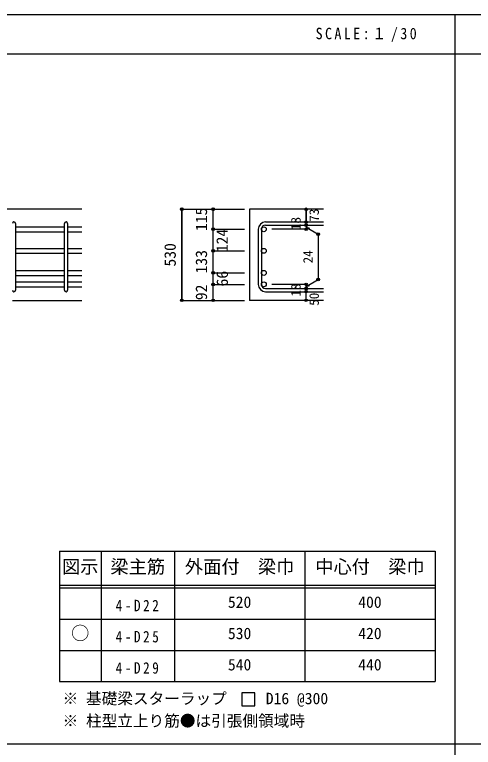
# Model space of a CAD drawing. Units: millimetres at full size, sheet at 1:30, with parts at other scales. Extents: x -5973 to 5954, y -4195 to 4201.
# Drawn here: x -3658 to -1018, y -15 to 4201 of the extents above; entities that cross this region are included whole.
import ezdxf
from ezdxf.enums import TextEntityAlignment as Align

# ---------------------------------------------------------------- set-up
doc = ezdxf.new("R2010")
doc.units = ezdxf.units.MM
doc.header["$LTSCALE"] = 30
doc.header["$PDMODE"] = 32
doc.header["$PDSIZE"] = 15
for name, color, linetype in [('0-1_躯体線', 2, 'Continuous'), ('0-5_基礎梁筋', 7, 'Continuous'), ('0-6_スタラップ筋', 7, 'Continuous'), ('0-D_寸法', 4, 'Continuous'), ('6-7_文字', 7, 'Continuous'), ('6-E_枠', 7, 'Continuous'), ('F-0_枠', 6, 'Continuous')]:
    doc.layers.add(name, color=color, linetype=linetype)
doc.styles.add('ＭＳ ゴシック', font='')
doc.styles.get('ＭＳ ゴシック').set_extended_font_data('MS Gothic')

msp = doc.modelspace()

# ---------------------------------------------------------------- linework, layer by layer
at = {"layer": '0-1_躯体線'}
for p, q in [((-3270.8, 3081.03), (-4920.8, 3081.03)), ((-1880.8, 3081.03), (-2305.8, 3081.03)), ((-2305.8, 3081.03), (-2305.8, 2557.03)), ((-3670.8, 2557.03), (-3270.8, 2557.03)), ((-1880.8, 2557.03), (-2305.8, 2557.03))]:
    msp.add_line(p, q, dxfattribs=at)
at = {"layer": '0-5_基礎梁筋'}
for p, q in [((-3652.8, 2980.1), (-3370.8, 2980.1)), ((-3652.8, 2952.1), (-3370.8, 2952.1)), ((-3352.8, 2980.1), (-3270.8, 2980.1)), ((-3352.8, 2952.1), (-3270.8, 2952.1)), ((-3652.8, 2856.03), (-3370.8, 2856.03)), ((-3652.8, 2828.03), (-3370.8, 2828.03)), ((-3352.8, 2856.03), (-3270.8, 2856.03)), ((-3352.8, 2828.03), (-3270.8, 2828.03)), ((-3652.8, 2729.03), (-3370.8, 2729.03)), ((-3652.8, 2701.03), (-3370.8, 2701.03)), ((-3352.8, 2729.03), (-3270.8, 2729.03)), ((-3352.8, 2701.03), (-3270.8, 2701.03)), ((-3652.8, 2663.03), (-3370.8, 2663.03)), ((-3352.8, 2663.03), (-3270.8, 2663.03)), ((-3652.8, 2635.03), (-3370.8, 2635.03)), ((-3352.8, 2635.03), (-3270.8, 2635.03))]:
    msp.add_line(p, q, dxfattribs=at)
at = {"layer": '0-5_基礎梁筋', "color": 3}
for centre in [(-2223.8, 2966.1), (-2223.8, 2842.03), (-2223.8, 2715.03), (-2223.8, 2649.03)]:
    msp.add_circle(centre, 14, dxfattribs=at)
at = {"layer": '0-6_スタラップ筋'}
for p, q in [((-3652.8, 2999.1), (-3652.8, 2616.03)), ((-3370.8, 2616.03), (-3370.8, 2999.1)), ((-3352.8, 2999.1), (-3352.8, 2616.03)), ((-2213.8, 3008.1), (-1880.8, 3008.1)), ((-2255.8, 2966.1), (-2255.8, 2649.03)), ((-2237.8, 2966.1), (-2237.8, 2649.03)), ((-2213.8, 2990.1), (-1880.8, 2990.1)), ((-2213.8, 2625.03), (-1880.8, 2625.03)), ((-2213.8, 2607.03), (-1880.8, 2607.03))]:
    msp.add_line(p, q, dxfattribs=at)
for centre, radius, start, end in [((-3661.8, 2999.1), 9, 0, 180), ((-3361.8, 2999.1), 9, 0, 180), ((-2213.8, 2966.1), 42, 90, 180), ((-2213.8, 2966.1), 24, 90, 180), ((-3661.8, 2616.03), 9, 180, 0), ((-3361.8, 2616.03), 9, 180, 0), ((-2213.8, 2649.03), 42, 180, 270), ((-2213.8, 2649.03), 24, 180, 270)]:
    msp.add_arc(centre, radius, start, end, dxfattribs=at)
at = {"layer": '0-D_寸法'}
for p, q in [((-2695.8, 3081.03), (-2515.8, 3081.03)), ((-2695.8, 3081.03), (-2515.8, 3081.03)), ((-2695.8, 3081.03), (-2695.8, 2557.03)), ((-2695.8, 2557.03), (-2695.8, 3081.03)), ((-2515.8, 3081.03), (-2335.8, 3081.03)), ((-2515.8, 3081.03), (-2335.8, 3081.03)), ((-2515.8, 2966.1), (-2515.8, 3081.03)), ((-1980.8, 3008.1), (-1980.8, 3081.03)), ((-1980.8, 3081.03), (-1980.8, 3008.1)), ((-1980.8, 2990.1), (-1980.8, 3008.1)), ((-2515.8, 2966.1), (-2335.8, 2966.1)), ((-2515.8, 2966.1), (-2335.8, 2966.1)), ((-2515.8, 2867.03), (-2515.8, 2966.1)), ((-1980.8, 2966.1), (-2176.89, 2966.1)), ((-1980.8, 2990.1), (-1980.8, 2966.1)), ((-1980.8, 2978.1), (-1910.74, 2937.65)), ((-1980.8, 2978.1), (-1961.48, 2972.93)), ((-1910.74, 2937.65), (-1910.74, 2677.48)), ((-2515.8, 2715.03), (-2515.8, 2867.03)), ((-2515.8, 2842.03), (-2335.8, 2842.03)), ((-2515.8, 2842.03), (-2335.8, 2842.03)), ((-2515.8, 2715.03), (-2335.8, 2715.03)), ((-2515.8, 2715.03), (-2335.8, 2715.03)), ((-2515.8, 2649.03), (-2515.8, 2715.03)), ((-1980.8, 2637.03), (-1910.74, 2677.48)), ((-2515.8, 2649.03), (-2335.8, 2649.03)), ((-2515.8, 2557.03), (-2515.8, 2649.03)), ((-1980.8, 2649.03), (-2176.89, 2649.03)), ((-1980.8, 2625.03), (-1980.8, 2649.03)), ((-1980.8, 2637.03), (-1961.48, 2642.21)), ((-1980.8, 2607.03), (-1980.8, 2625.03)), ((-1980.8, 2557.03), (-1980.8, 2607.03)), ((-2695.8, 2557.03), (-2515.8, 2557.03)), ((-2515.8, 2557.03), (-2335.8, 2557.03))]:
    msp.add_line(p, q, dxfattribs=at)
for centre, radius in [((-2695.8, 3081.03), 8), ((-2695.8, 3081.03), 7.2), ((-2695.8, 3081.03), 6.4), ((-2695.8, 3081.03), 5.6), ((-2695.8, 3081.03), 4.8), ((-2695.8, 3081.03), 4), ((-2695.8, 3081.03), 3.2), ((-2695.8, 3081.03), 2.4), ((-2695.8, 3081.03), 1.6), ((-2695.8, 3081.03), 0.8), ((-2515.8, 3081.03), 8), ((-2515.8, 3081.03), 7.2), ((-2515.8, 3081.03), 6.4), ((-2515.8, 3081.03), 5.6), ((-2515.8, 3081.03), 4.8), ((-2515.8, 3081.03), 4), ((-2515.8, 3081.03), 3.2), ((-2515.8, 3081.03), 2.4), ((-2515.8, 3081.03), 1.6), ((-2515.8, 3081.03), 0.8), ((-1980.8, 3081.03), 4), ((-1980.8, 3081.03), 3.6), ((-1980.8, 3081.03), 3.2), ((-1980.8, 3081.03), 2.8), ((-1980.8, 3081.03), 2.4), ((-1980.8, 3081.03), 2), ((-1980.8, 3081.03), 1.6), ((-1980.8, 3081.03), 1.2), ((-1980.8, 3081.03), 0.8), ((-1980.8, 3081.03), 0.4), ((-1980.8, 3008.1), 4), ((-1980.8, 2990.1), 4), ((-1980.8, 3008.1), 3.6), ((-1980.8, 2990.1), 3.6), ((-1980.8, 3008.1), 3.2), ((-1980.8, 3008.1), 2.8), ((-1980.8, 3008.1), 2.4), ((-1980.8, 3008.1), 2), ((-1980.8, 3008.1), 1.6), ((-1980.8, 3008.1), 1.2), ((-1980.8, 3008.1), 0.8), ((-1980.8, 3008.1), 0.4), ((-2515.8, 2966.1), 8), ((-2515.8, 2966.1), 7.2), ((-2515.8, 2966.1), 6.4), ((-2515.8, 2966.1), 5.6), ((-2515.8, 2966.1), 4.8), ((-2515.8, 2966.1), 4), ((-2515.8, 2966.1), 3.2), ((-2515.8, 2966.1), 2.4), ((-2515.8, 2966.1), 1.6), ((-2515.8, 2966.1), 0.8), ((-1980.8, 2966.1), 4), ((-1980.8, 2966.1), 3.6), ((-1980.8, 2990.1), 3.2), ((-1980.8, 2966.1), 3.2), ((-1980.8, 2990.1), 2.8), ((-1980.8, 2966.1), 2.8), ((-1980.8, 2990.1), 2.4), ((-1980.8, 2966.1), 2.4), ((-1980.8, 2990.1), 2), ((-1980.8, 2966.1), 2), ((-1980.8, 2990.1), 1.6), ((-1980.8, 2966.1), 1.6), ((-1980.8, 2990.1), 1.2), ((-1980.8, 2966.1), 1.2), ((-1980.8, 2990.1), 0.8), ((-1980.8, 2966.1), 0.8), ((-1980.8, 2990.1), 0.4), ((-1980.8, 2966.1), 0.4), ((-1910.74, 2937.65), 4), ((-1910.74, 2937.65), 3.6), ((-1910.74, 2937.65), 3.2), ((-1910.74, 2937.65), 2.8), ((-1910.74, 2937.65), 2.4), ((-1910.74, 2937.65), 2), ((-1910.74, 2937.65), 1.6), ((-1910.74, 2937.65), 1.2), ((-1910.74, 2937.65), 0.8), ((-1910.74, 2937.65), 0.4), ((-2515.8, 2842.03), 8), ((-2515.8, 2842.03), 7.2), ((-2515.8, 2842.03), 6.4), ((-2515.8, 2842.03), 5.6), ((-2515.8, 2842.03), 4.8), ((-2515.8, 2842.03), 4), ((-2515.8, 2842.03), 3.2), ((-2515.8, 2842.03), 2.4), ((-2515.8, 2842.03), 1.6), ((-2515.8, 2842.03), 0.8), ((-2515.8, 2715.03), 8), ((-2515.8, 2715.03), 7.2), ((-2515.8, 2715.03), 6.4), ((-2515.8, 2715.03), 5.6), ((-2515.8, 2715.03), 4.8), ((-2515.8, 2715.03), 4), ((-2515.8, 2715.03), 3.2), ((-2515.8, 2715.03), 2.4), ((-2515.8, 2715.03), 1.6), ((-2515.8, 2715.03), 0.8), ((-2515.8, 2649.03), 8), ((-1910.74, 2677.48), 4), ((-1910.74, 2677.48), 3.6), ((-1910.74, 2677.48), 3.2), ((-1910.74, 2677.48), 2.8), ((-1910.74, 2677.48), 2.4), ((-1910.74, 2677.48), 2), ((-1910.74, 2677.48), 1.6), ((-1910.74, 2677.48), 1.2), ((-1910.74, 2677.48), 0.8), ((-1910.74, 2677.48), 0.4), ((-2515.8, 2649.03), 7.2), ((-2515.8, 2649.03), 6.4), ((-2515.8, 2649.03), 5.6), ((-2515.8, 2649.03), 4.8), ((-2515.8, 2649.03), 4), ((-2515.8, 2649.03), 3.2), ((-2515.8, 2649.03), 2.4), ((-2515.8, 2649.03), 1.6), ((-2515.8, 2649.03), 0.8), ((-1980.8, 2649.03), 4), ((-1980.8, 2625.03), 4), ((-1980.8, 2649.03), 3.6), ((-1980.8, 2625.03), 3.6), ((-1980.8, 2649.03), 3.2), ((-1980.8, 2625.03), 3.2), ((-1980.8, 2649.03), 2.8), ((-1980.8, 2625.03), 2.8), ((-1980.8, 2649.03), 2.4), ((-1980.8, 2625.03), 2.4), ((-1980.8, 2649.03), 2), ((-1980.8, 2625.03), 2), ((-1980.8, 2649.03), 1.6), ((-1980.8, 2625.03), 1.6), ((-1980.8, 2649.03), 1.2), ((-1980.8, 2625.03), 1.2), ((-1980.8, 2649.03), 0.8), ((-1980.8, 2625.03), 0.8), ((-1980.8, 2649.03), 0.4), ((-1980.8, 2625.03), 0.4), ((-1980.8, 2607.03), 4), ((-1980.8, 2607.03), 3.6), ((-1980.8, 2607.03), 3.2), ((-1980.8, 2607.03), 2.8), ((-1980.8, 2607.03), 2.4), ((-1980.8, 2607.03), 2), ((-1980.8, 2607.03), 1.6), ((-1980.8, 2607.03), 1.2), ((-1980.8, 2607.03), 0.8), ((-1980.8, 2607.03), 0.4), ((-2695.8, 2557.03), 7.2), ((-2695.8, 2557.03), 6.4), ((-2695.8, 2557.03), 5.6), ((-2695.8, 2557.03), 4.8), ((-2695.8, 2557.03), 4), ((-2695.8, 2557.03), 3.2), ((-2695.8, 2557.03), 2.4), ((-2695.8, 2557.03), 1.6), ((-2695.8, 2557.03), 0.8), ((-2515.8, 2557.03), 7.2), ((-2515.8, 2557.03), 6.4), ((-2515.8, 2557.03), 5.6), ((-2515.8, 2557.03), 4.8), ((-2515.8, 2557.03), 4), ((-2515.8, 2557.03), 3.2), ((-2515.8, 2557.03), 2.4), ((-2515.8, 2557.03), 1.6), ((-2515.8, 2557.03), 0.8), ((-1980.8, 2557.03), 4), ((-1980.8, 2557.03), 3.6), ((-1980.8, 2557.03), 3.2), ((-1980.8, 2557.03), 2.8), ((-1980.8, 2557.03), 2.4), ((-1980.8, 2557.03), 2), ((-1980.8, 2557.03), 1.6), ((-1980.8, 2557.03), 1.2), ((-1980.8, 2557.03), 0.8), ((-1980.8, 2557.03), 0.4)]:
    msp.add_circle(centre, radius, dxfattribs=at)
at = {"layer": '0-D_寸法', "color": 7}
for p in [(-2695.8, 3081.03), (-2695.8, 3081.03), (-2515.8, 3081.03), (-1980.8, 3081.03), (-1980.8, 3008.1), (-1980.8, 2990.1), (-2515.8, 2966.1), (-1980.8, 2966.1), (-1910.74, 2937.65), (-2515.8, 2842.03), (-2515.8, 2715.03), (-2515.8, 2649.03), (-2515.8, 2649.03), (-1980.8, 2649.03), (-1980.8, 2649.03), (-1910.74, 2677.48), (-1980.8, 2625.03), (-1980.8, 2607.03), (-2695.8, 2557.03), (-2695.8, 2557.03), (-2515.8, 2557.03), (-1980.8, 2557.03)]:
    msp.add_point(p, dxfattribs=at)
at = {"layer": '6-7_文字'}
msp.add_lwpolyline([(-2350.29, 223.12), (-2275.29, 223.12), (-2275.29, 298.12), (-2350.29, 298.12)], close=True, dxfattribs=at)
at = {"layer": '6-E_枠', "color": 3}
for p, q in [((-3400.52, 1112.77), (-3400.52, 362.77)), ((-3400.52, 1112.77), (-1238, 1112.77)), ((-1238, 1112.77), (-1238, 362.77)), ((-3400.52, 362.77), (-1238, 362.77))]:
    msp.add_line(p, q, dxfattribs=at)
at = {"layer": '6-E_枠'}
for p, q in [((-3160.52, 1112.77), (-3160.52, 362.77)), ((-2738, 1112.77), (-2738, 362.77)), ((-1988, 1112.77), (-1988, 362.77)), ((-3400.52, 917.77), (-1238, 917.77)), ((-3400.52, 902.77), (-1238, 902.77)), ((-3400.52, 722.77), (-1238, 722.77)), ((-3400.52, 542.77), (-1238, 542.77))]:
    msp.add_line(p, q, dxfattribs=at)
at = {"layer": 'F-0_枠'}
msp.add_line((-5972.88, 4201.15), (5954.1, 4201.15), dxfattribs=at)
at = {"layer": 'F-0_枠', "color": 2}
for p, q in [((-1124.64, 4201.15), (-1124.64, -4195.24)), ((-5972.88, 3976.15), (3723.6, 3976.15)), ((3723.6, 2.95), (-5972.88, 2.95))]:
    msp.add_line(p, q, dxfattribs=at)

# ---------------------------------------------------------------- texts
at = {"layer": '0-D_寸法', "style": 'ＭＳ ゴシック'}
for s, height, p in [('115', 65.98, (-2530.8, 2956.07)), ('73', 54.99, (-1890.8, 3009.83)), ('18', 54.99, (-1995.8, 2961.6)), ('124', 65.98, (-2411.33, 2834.22)), ('530', 65.98, (-2710.8, 2751.53)), ('133', 65.98, (-2530.83, 2711.92)), ('24', 54.99, (-1925.74, 2770.07)), ('66', 65.98, (-2410.8, 2637.03)), ('92', 65.98, (-2530.8, 2558.03)), ('18', 54.99, (-1995.8, 2578.53)), ('50', 54.99, (-1890.8, 2526.03))]:
    msp.add_text(s, height=height, rotation=90, dxfattribs=at).set_placement(p, align=Align.BOTTOM_LEFT)
at = {"layer": '6-7_文字', "color": 2, "style": 'ＭＳ ゴシック'}
for s, p in [('図示', (-3385.52, 962.77)), ('梁主筋', (-3106.76, 962.77)), ('外面付\u3000梁巾', (-2678, 962.77)), ('中心付\u3000梁巾', (-1928, 962.77)), ('○', (-3333.02, 580.27))]:
    msp.add_text(s, height=76.98, dxfattribs=at).set_placement(p, align=Align.BOTTOM_LEFT)
at = {"layer": '6-7_文字', "style": 'ＭＳ ゴシック'}
for s, p in [('520', (-2430.5, 767.77)), ('400', (-1680.5, 767.77)), ('530', (-2430.5, 587.77)), ('420', (-1680.5, 587.77)), ('540', (-2430.5, 407.77)), ('440', (-1680.5, 407.77)), ('※ 基礎梁スターラップ     D16 @300', (-3381.96, 213.19)), ('※ 柱型立上り筋●は引張側領域時', (-3381.96, 84.68))]:
    msp.add_text(s, height=65.98, dxfattribs=at).set_placement(p, align=Align.BOTTOM_LEFT)
at = {"layer": '6-7_文字', "color": 2, "insert": (-1925.98, 4043.65), "char_height": 65.98, "attachment_point": 7, "style": 'ＭＳ ゴシック'}
msp.add_mtext('\\T1.34;\\W0.9;SCALE:１/30', dxfattribs=at)
at = {"layer": '6-7_文字', "char_height": 65.98, "attachment_point": 7, "style": 'ＭＳ ゴシック'}
for s, insert in [('\\T1.38;\\W0.85;4-D22', (-3076.76, 767.77)), ('\\T1.38;\\W0.85;4-D25', (-3076.76, 587.77)), ('\\T1.38;\\W0.85;4-D29', (-3076.76, 407.77))]:
    msp.add_mtext(s, dxfattribs=dict(at, insert=insert))

doc.saveas('drawing.dxf')
